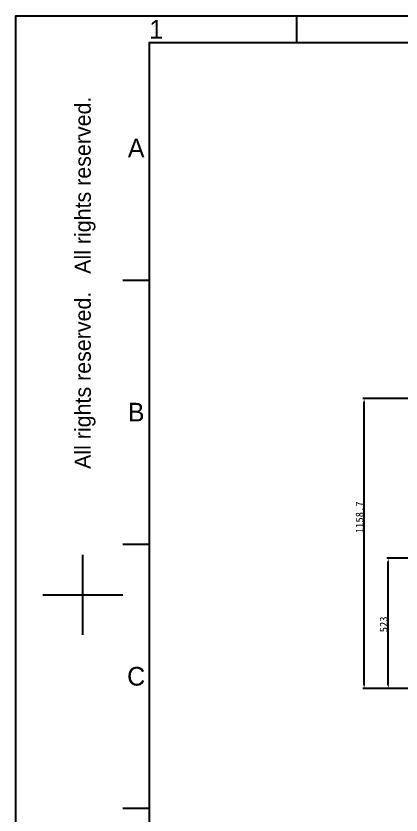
# Model space of a CAD drawing. Header units: millimetres. Extents: x 4086 to 8300, y 123 to 1549.
# Drawn here: x 6284 to 6630, y 830 to 1549 of the extents above; entities that cross this region are included whole.
import ezdxf
from ezdxf.enums import TextEntityAlignment as Align

# ---------------------------------------------------------------- set-up
doc = ezdxf.new("R2010")
doc.units = ezdxf.units.MM
doc.layers.add('标注', color=7, linetype='Continuous', lineweight=25)
doc.styles.get("Standard").update_dxf_attribs({"font": 'simsun.ttc'})
doc.styles.add('思源黑', font='SourceHanSansCN-Normal.ttf')
doc.dimstyles.new('直线标注', dxfattribs={"dimtxt": 7, "dimasz": 3, "dimexe": 1.25, "dimexo": 0.625, "dimtad": 1, "dimlfac": 4, "dimdsep": 46, "dimtxsty": 'Standard', "dimcen": 2.5, "dimadec": 0, "dimazin": 0, "dimtm": 1e-09, "dimtfac": 1, "dimtmove": 0, "dimatfit": 3, "dimfxl": 1, "dimarcsym": 0})

# ---------------------------------------------------------------- blocks, each defined once
blk = doc.blocks.new('1')
at = {"color": 2}
for p, q in [((6535.66, 1549.22), (6535.66, 1525.22)), ((6379.66, 1311.62), (6403.66, 1311.62)), ((6379.66, 1074.02), (6403.66, 1074.02)), ((6343.66, 992.42), (6343.66, 1064.42)), ((6307.66, 1028.42), (6379.66, 1028.42)), ((6379.66, 836.42), (6403.66, 836.42))]:
    blk.add_line(p, q, dxfattribs=at)
for points in [[(6283.66, 123.62), (6283.66, 1549.22), (8299.66, 1549.22), (8299.66, 123.62)], [(6403.66, 147.62), (6403.66, 1525.22), (8275.66, 1525.22), (8275.66, 147.62)]]:
    blk.add_lwpolyline(points, close=True, dxfattribs=at)
at = {"color": 2, "style": '思源黑'}
for s, p in [('1', (6409.66, 1537.22)), ('A', (6391.66, 1430.42)), ('B', (6391.66, 1192.82)), ('C', (6391.66, 955.22))]:
    blk.add_text(s, height=16.8, dxfattribs=at).set_placement(p, align=Align.MIDDLE_CENTER)
blk.add_text('All rights reserved.   All rights reserved.', height=14.4, rotation=90, dxfattribs=at).set_placement((6343.66, 1309.22), align=Align.MIDDLE_CENTER)
at = {"color": 7, "style": '思源黑'}
for tag, height, p in [('编号', 19.2, (8134.84, 252.67)), ('比例', 8, (7939.66, 171.62))]:
    blk.add_attdef(tag, text='', height=height, dxfattribs=at).set_placement(p, align=Align.MIDDLE)
at = {"linetype": 'Continuous', "lineweight": 0, "ltscale": 0.3, "style": '思源黑'}
for tag, p in [('当前页', (8121.35, 207.93)), ('总页数', (8160.27, 207.93))]:
    blk.add_attdef(tag, text='', height=8, dxfattribs=at).set_placement(p, align=Align.MIDDLE)
blk = doc.blocks.new('*D2158')
at = {"layer": 'Defpoints', "color": 0}
for p in [(6596.57, 1205.02), (6703.9, 1205.02), (6966.89, 944.2)]:
    blk.add_point(p, dxfattribs=at)
at = {"layer": '标注', "color": 0, "linetype": 'Continuous', "lineweight": -2}
for p, q in [((6703.27, 1205.02), (6595.32, 1205.02)), ((6596.57, 947.2), (6596.57, 1202.02)), ((6966.26, 944.2), (6595.32, 944.2))]:
    blk.add_line(p, q, dxfattribs=at)
at = {"layer": '标注', "color": 0}
for points in [[(6597.07, 1202.02), (6596.07, 1202.02), (6596.57, 1205.02)], [(6596.07, 947.2), (6597.07, 947.2), (6596.57, 944.2)]]:
    blk.add_solid(points, dxfattribs=at)
at = {"layer": '标注', "color": 0, "insert": (6588.95, 1098.25), "char_height": 7, "attachment_point": 2, "rotation": 90}
blk.add_mtext('1158.7', dxfattribs=at)
blk = doc.blocks.new('*D2161')
at = {"layer": 'Defpoints', "color": 0}
for p in [(6618.22, 1061.43), (6707.03, 1061.43), (6963.24, 944.2)]:
    blk.add_point(p, dxfattribs=at)
at = {"layer": '标注', "color": 0, "linetype": 'Continuous', "lineweight": -2}
for p, q in [((6706.41, 1061.43), (6616.97, 1061.43)), ((6618.22, 947.2), (6618.22, 1058.43)), ((6962.62, 944.2), (6616.97, 944.2))]:
    blk.add_line(p, q, dxfattribs=at)
at = {"layer": '标注', "color": 0}
for points in [[(6618.72, 1058.43), (6617.72, 1058.43), (6618.22, 1061.43)], [(6617.72, 947.2), (6618.72, 947.2), (6618.22, 944.2)]]:
    blk.add_solid(points, dxfattribs=at)
at = {"layer": '标注', "color": 0, "insert": (6610.6, 1001.91), "char_height": 7, "attachment_point": 2, "rotation": 90}
blk.add_mtext('523', dxfattribs=at)

msp = doc.modelspace()

# ---------------------------------------------------------------- block references
msp.add_blockref('1', (0, 0))

# ---------------------------------------------------------------- dimensions: what is measured, and where the dimension line sits
at = {"layer": '标注', "linetype": 'Continuous'}
for base, p1, p2, text, picture, middle in [((6596.57213, 1205.02478), (6966.88888, 944.20478), (6703.89668, 1205.02478), '1158.7', '*D2158', (6596.57213, 1098.24881)), ((6618.22196, 1061.42978), (6963.24091, 944.20478), (6707.0326, 1061.42978), '523', '*D2161', (6618.22196, 1001.91239))]:
    dim = msp.add_linear_dim(base=base, p1=p1, p2=p2, angle=90, text=text, dimstyle='直线标注', override={"dimtxsty": 'Standard'}, dxfattribs=at)
    dim.commit()
    dim.dimension.update_dxf_attribs({"geometry": picture, "text_midpoint": middle, "dimtype": 160})

doc.saveas('drawing.dxf')
